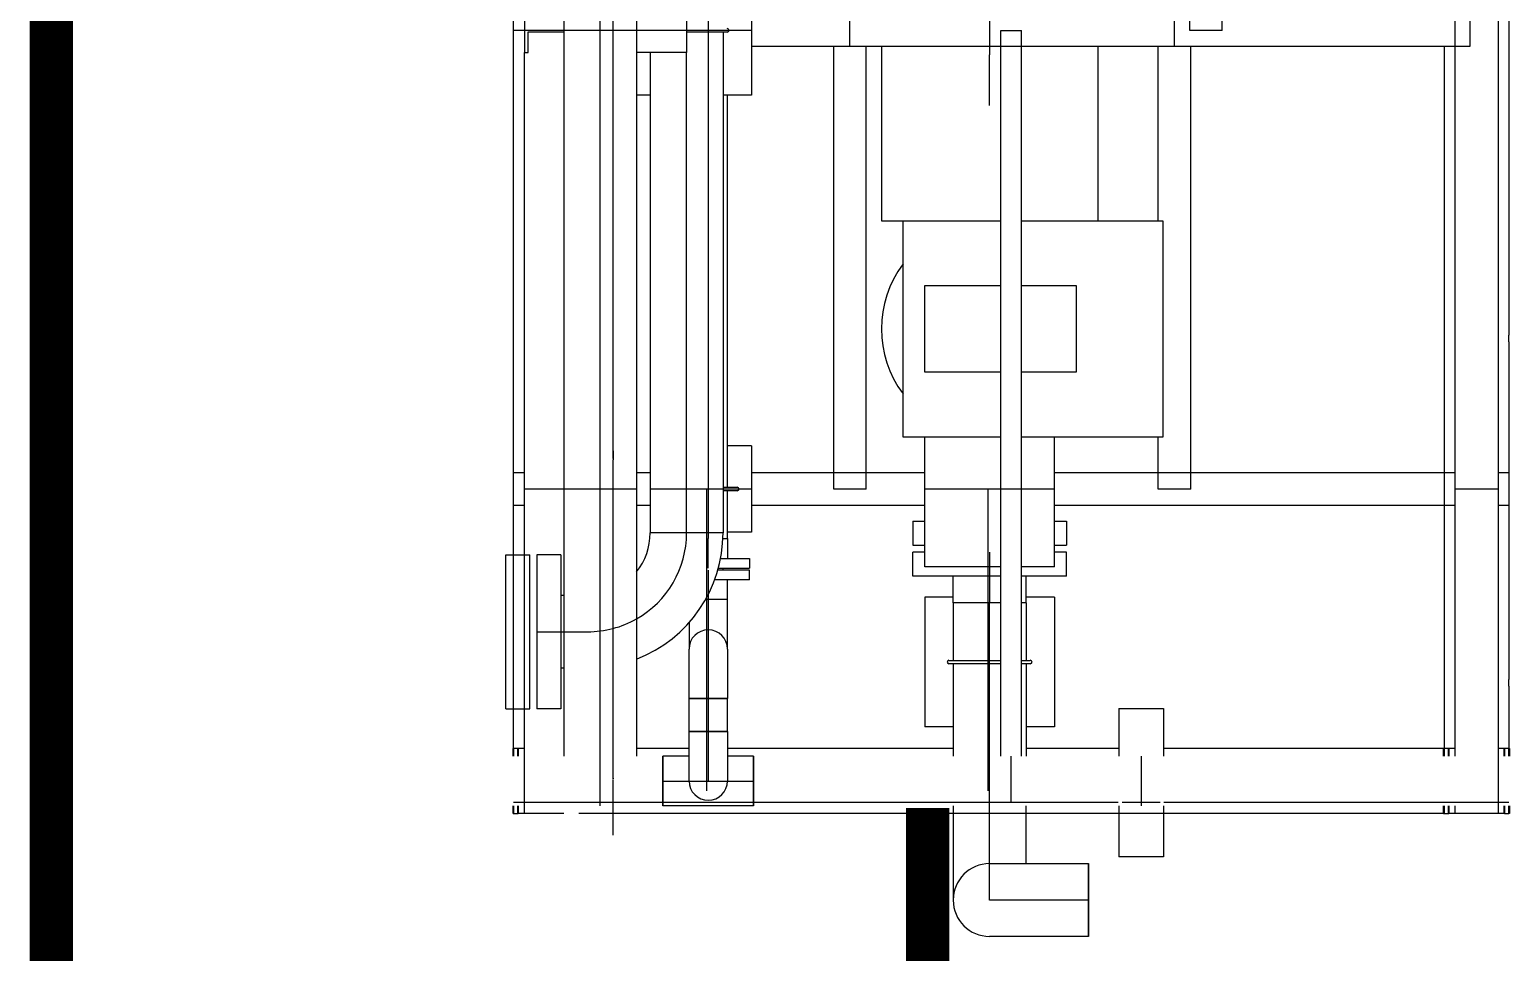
# Model space of a CAD drawing. Header units: inches. Extents: x 517790 to 538444, y 301815 to 302461.
# Drawn here: x 517876.851 to 517880.384, y 302335.717 to 302337.921 of the extents above; entities that cross this region are included whole.
import ezdxf

# ---------------------------------------------------------------- set-up
doc = ezdxf.new("R2010")
doc.units = ezdxf.units.IN
doc.header["$MEASUREMENT"] = 0
doc.layers.add('电气-接地设计-接地线', color=3, linetype='接地线')
doc.layers.add('硅胶总平面底图 工艺装置区', color=253, linetype='Continuous')
doc.styles.add('EESLTYPE', font='TXT.shx')
doc.linetypes.add('接地线', pattern='A,500,["/",EESLTYPE,S=200,R=0,X=0,Y=-100],-200,60,-200', length=960)

msp = doc.modelspace()

# ---------------------------------------------------------------- linework, layer by layer
at = {"layer": '电气-接地设计-接地线', "color": 1, "linetype": '接地线', "ltscale": 0.005, "const_width": 0.1033}
for points in [[(517876.9023, 302347.8488), (517876.9022, 302321.8926)], [(517878.995, 302334.1892), (517878.995, 302336.0626)]]:
    msp.add_lwpolyline(points, dxfattribs=at)
at = {"layer": '硅胶总平面底图 工艺装置区', "color": 253, "linetype": 'Continuous', "lineweight": -3}
for p, q in [((517878.2441, 302336.8971), (517878.2441, 302339.3295)), ((517878.1257, 302339.1428), (517878.1257, 302336.1857)), ((517878.2126, 302336.1857), (517878.2126, 302339.1428)), ((517878.2995, 302339.1428), (517878.2995, 302336.1857)), ((517879.6205, 302337.9194), (517879.6205, 302339.0716)), ((517879.698, 302337.9194), (517879.698, 302339.0716)), ((517878.8091, 302337.8807), (517878.8091, 302338.9941)), ((517880.2534, 302338.9113), (517880.2534, 302336.1857)), ((517880.3567, 302338.9113), (517880.3567, 302336.1857)), ((517880.3826, 302338.9113), (517880.3826, 302337.1915)), ((517878.4709, 302338.3191), (517878.4709, 302336.7057)), ((517879.1426, 302338.1881), (517879.1426, 302337.8609)), ((517878.5743, 302338.0744), (517878.5743, 302337.7644)), ((517878.0059, 302337.8662), (517878.0059, 302337.9727)), ((517878.0318, 302337.9727), (517878.0318, 302337.8662)), ((517878.4193, 302337.9727), (517878.4193, 302337.8662)), ((517879.5841, 302337.8807), (517879.5841, 302337.9582)), ((517880.2891, 302337.9582), (517880.2891, 302337.8807)), ((517878.5743, 302337.9194), (517878.0059, 302337.9194)), ((517878.0408, 302337.9158), (517878.1257, 302337.9158)), ((517878.0408, 302337.8662), (517878.0408, 302337.9158)), ((517878.5164, 302337.9153), (517878.4193, 302337.9153)), ((517878.5062, 302337.9153), (517878.5062, 302336.7193)), ((517879.1694, 302337.9194), (517879.219, 302337.9194)), ((517879.1694, 302336.1857), (517879.1694, 302337.9194)), ((517879.219, 302336.1857), (517879.219, 302337.9194)), ((517879.698, 302337.9194), (517879.6205, 302337.9194)), ((517880.2891, 302337.8807), (517878.5743, 302337.8807)), ((517878.7703, 302336.8236), (517878.7703, 302337.8807)), ((517878.8478, 302336.8236), (517878.8478, 302337.8807)), ((517878.8843, 302337.8807), (517878.8843, 302337.4648)), ((517879.4009, 302337.8807), (517879.4009, 302337.4648)), ((517879.5453, 302337.4648), (517879.5453, 302337.8807)), ((517879.6228, 302336.8236), (517879.6228, 302337.8807)), ((517880.2276, 302337.8807), (517880.2276, 302336.2041)), ((517878.0059, 302336.6669), (517878.0059, 302337.8662)), ((517878.0318, 302337.8662), (517878.0408, 302337.8662)), ((517878.0318, 302336.6669), (517878.0318, 302337.8662)), ((517878.4193, 302337.8662), (517878.2995, 302337.8662)), ((517878.3323, 302337.8662), (517878.3323, 302336.7193)), ((517878.4193, 302336.7193), (517878.4193, 302337.8662)), ((517879.1426, 302337.7396), (517879.1426, 302337.8609)), ((517878.3323, 302337.7644), (517878.2995, 302337.7644)), ((517878.5743, 302337.7644), (517878.5062, 302337.7644)), ((517878.5169, 302336.8283), (517878.5169, 302337.7644)), ((517878.8843, 302337.4648), (517879.1426, 302337.4648)), ((517878.9359, 302336.9481), (517878.9359, 302337.4648)), ((517879.1426, 302337.4648), (517879.1694, 302337.4648)), ((517879.219, 302337.4648), (517879.3492, 302337.4648)), ((517879.3492, 302337.4648), (517879.5559, 302337.4648)), ((517879.5559, 302337.4648), (517879.5559, 302336.9481)), ((517878.9876, 302337.3098), (517879.1694, 302337.3098)), ((517878.9876, 302337.1031), (517878.9876, 302337.3098)), ((517879.219, 302337.3098), (517879.3492, 302337.3098)), ((517879.3492, 302337.3098), (517879.3492, 302337.1031)), ((517880.3826, 302337.1757), (517880.3826, 302337.1915)), ((517880.3826, 302337.1757), (517880.3826, 302336.3692)), ((517879.1694, 302337.1031), (517878.9876, 302337.1031)), ((517879.3492, 302337.1031), (517879.219, 302337.1031)), ((517878.5743, 302336.9275), (517878.5169, 302336.9275)), ((517878.5743, 302336.9275), (517878.5743, 302336.7208)), ((517879.1694, 302336.9481), (517878.9359, 302336.9481)), ((517878.9876, 302336.6381), (517878.9876, 302336.9481)), ((517879.5559, 302336.9481), (517879.219, 302336.9481)), ((517879.2976, 302336.6381), (517879.2976, 302336.9481)), ((517879.5453, 302336.8236), (517879.5453, 302336.9481)), ((517878.2441, 302336.9152), (517878.2441, 302336.8938)), ((517878.2441, 302336.8577), (517878.2441, 302336.8938)), ((517878.2441, 302336.8938), (517878.2441, 302336.8938)), ((517878.0318, 302336.8624), (517878.0059, 302336.8624)), ((517878.0059, 302336.7849), (517878.0059, 302336.8624)), ((517878.2441, 302336.8364), (517878.2441, 302336.8577)), ((517878.2441, 302336.1318), (517878.2441, 302336.8545)), ((517878.3323, 302336.8624), (517878.2995, 302336.8624)), ((517878.9876, 302336.8624), (517878.5743, 302336.8624)), ((517880.2534, 302336.8624), (517879.2976, 302336.8624)), ((517880.3826, 302336.8624), (517880.3567, 302336.8624)), ((517880.3826, 302336.8624), (517880.3826, 302336.7849)), ((517878.2995, 302336.8236), (517878.0318, 302336.8236)), ((517878.5743, 302336.8236), (517878.3323, 302336.8236)), ((517878.4675, 302336.1029), (517878.4675, 302336.8236)), ((517878.5062, 302336.8283), (517878.5402, 302336.8283)), ((517878.5402, 302336.82), (517878.5062, 302336.82)), ((517878.5169, 302336.7057), (517878.5169, 302336.82)), ((517878.8478, 302336.8236), (517878.7703, 302336.8236)), ((517879.2976, 302336.8236), (517878.9876, 302336.8236)), ((517879.1391, 302336.1029), (517879.1391, 302336.8236)), ((517879.6228, 302336.8236), (517879.5453, 302336.8236)), ((517880.3567, 302336.8236), (517880.2534, 302336.8236)), ((517878.0318, 302336.7849), (517878.0059, 302336.7849)), ((517878.3323, 302336.7849), (517878.2995, 302336.7849)), ((517878.9876, 302336.7849), (517878.5743, 302336.7849)), ((517880.2534, 302336.7849), (517879.2976, 302336.7849)), ((517880.3826, 302336.7849), (517880.3567, 302336.7849)), ((517878.9589, 302336.7472), (517878.9876, 302336.7472)), ((517878.9589, 302336.7472), (517878.9589, 302336.6898)), ((517879.2976, 302336.7472), (517879.3263, 302336.7472)), ((517879.3263, 302336.7472), (517879.3263, 302336.6898)), ((517878.5062, 302336.7193), (517878.3323, 302336.7193)), ((517878.5062, 302336.7193), (517878.3323, 302336.7193)), ((517878.4193, 302336.7193), (517878.4193, 302336.7193)), ((517878.4193, 302336.7193), (517878.4193, 302336.7193)), ((517878.5743, 302336.7208), (517878.5169, 302336.7208)), ((517878.4709, 302336.6351), (517878.4709, 302336.7057)), ((517878.5059, 302336.7057), (517878.5169, 302336.7057)), ((517878.5059, 302336.7057), (517878.5169, 302336.7057)), ((517878.5169, 302336.7057), (517878.5169, 302336.6581)), ((517878.9589, 302336.6898), (517878.9876, 302336.6898)), ((517878.9876, 302336.6733), (517878.9589, 302336.6733)), ((517878.9589, 302336.6158), (517878.9589, 302336.6733)), ((517879.1426, 302336.6733), (517879.1426, 302336.6381)), ((517879.2976, 302336.6898), (517879.3263, 302336.6898)), ((517879.3263, 302336.6733), (517879.2976, 302336.6733)), ((517879.3263, 302336.6158), (517879.3263, 302336.6733)), ((517877.9878, 302336.4831), (517877.9878, 302336.6669)), ((517877.9878, 302336.6669), (517878.0452, 302336.6669)), ((517878.0059, 302336.2994), (517878.0059, 302336.6669)), ((517878.0318, 302336.2994), (517878.0318, 302336.6669)), ((517878.0452, 302336.4831), (517878.0452, 302336.6669)), ((517878.0618, 302336.6669), (517878.0618, 302336.4831)), ((517878.1192, 302336.6669), (517878.0618, 302336.6669)), ((517878.1192, 302336.6669), (517878.1192, 302336.4831)), ((517878.5003, 302336.6581), (517878.5693, 302336.6581)), ((517878.5693, 302336.6581), (517878.5693, 302336.6351)), ((517879.1426, 302336.6381), (517878.9876, 302336.6381)), ((517879.1694, 302336.6381), (517879.1426, 302336.6381)), ((517879.1426, 302336.6381), (517879.1426, 302336.552)), ((517879.2976, 302336.6381), (517879.219, 302336.6381)), ((517878.4709, 302336.6305), (517878.4709, 302336.5725)), ((517878.5693, 302336.6075), (517878.4862, 302336.6075)), ((517878.5693, 302336.6305), (517878.4937, 302336.6305)), ((517878.495, 302336.6351), (517878.5693, 302336.6351)), ((517878.5062, 302336.6305), (517878.5062, 302336.6351)), ((517878.5169, 302336.5599), (517878.5169, 302336.6075)), ((517878.5693, 302336.6075), (517878.5693, 302336.6305)), ((517879.1426, 302336.6158), (517878.9589, 302336.6158)), ((517879.0556, 302336.552), (517879.0556, 302336.6158)), ((517879.1694, 302336.6158), (517879.1426, 302336.6158)), ((517879.3263, 302336.6158), (517879.219, 302336.6158)), ((517879.2295, 302336.552), (517879.2295, 302336.6158)), ((517878.1257, 302336.5701), (517878.1192, 302336.5701)), ((517878.4709, 302336.5725), (517878.4709, 302336.5599)), ((517878.4709, 302336.5599), (517878.4641, 302336.5599)), ((517878.4709, 302336.5599), (517878.4641, 302336.5599)), ((517878.5169, 302336.5599), (517878.4709, 302336.5599)), ((517878.4709, 302336.5599), (517878.4709, 302336.5599)), ((517878.4709, 302336.5599), (517878.4709, 302336.5599)), ((517878.4709, 302336.5599), (517878.4709, 302336.4877)), ((517878.5169, 302336.5599), (517878.4709, 302336.5599)), ((517878.5169, 302336.4418), (517878.5169, 302336.5599)), ((517879.0556, 302336.5658), (517878.9876, 302336.5658)), ((517878.9876, 302336.5658), (517878.9876, 302336.2558)), ((517879.1694, 302336.552), (517879.0556, 302336.552)), ((517879.0556, 302336.552), (517879.0556, 302336.4149)), ((517879.1426, 302336.552), (517879.0556, 302336.552)), ((517879.1426, 302336.4149), (517879.1426, 302336.552)), ((517879.1694, 302336.552), (517879.1426, 302336.552)), ((517879.2295, 302336.552), (517879.219, 302336.552)), ((517879.2295, 302336.552), (517879.219, 302336.552)), ((517879.2976, 302336.5658), (517879.2295, 302336.5658)), ((517879.2295, 302336.552), (517879.2295, 302336.4149)), ((517879.2976, 302336.5658), (517879.2976, 302336.2558)), ((517878.425, 302336.5051), (517878.425, 302336.4418)), ((517877.9878, 302336.2994), (517877.9878, 302336.4831)), ((517878.0452, 302336.2994), (517878.0452, 302336.4831)), ((517878.0618, 302336.4831), (517878.1257, 302336.4831)), ((517878.0618, 302336.4831), (517878.0618, 302336.2994)), ((517878.1192, 302336.4831), (517878.1192, 302336.2994)), ((517878.1257, 302336.4831), (517878.183, 302336.4831)), ((517878.183, 302336.4831), (517878.1831, 302336.4831)), ((517878.1831, 302336.4831), (517878.1831, 302336.4831)), ((517878.4709, 302336.4877), (517878.4709, 302336.4418)), ((517878.425, 302336.3237), (517878.425, 302336.4418)), ((517878.4709, 302336.4418), (517878.4709, 302336.3237)), ((517878.5169, 302336.4418), (517878.5169, 302336.3237)), ((517878.1257, 302336.3962), (517878.1192, 302336.3962)), ((517879.0455, 302336.4149), (517879.1694, 302336.4149)), ((517879.1694, 302336.4067), (517879.0455, 302336.4067)), ((517879.0556, 302336.4067), (517879.0556, 302336.1857)), ((517879.1426, 302336.4067), (517879.1426, 302336.4149)), ((517879.1426, 302336.1857), (517879.1426, 302336.4067)), ((517879.219, 302336.4149), (517879.2397, 302336.4149)), ((517879.2397, 302336.4067), (517879.219, 302336.4067)), ((517879.2295, 302336.4067), (517879.2295, 302336.1857)), ((517880.3826, 302336.3535), (517880.3826, 302336.3692)), ((517878.5169, 302336.3237), (517878.425, 302336.3237)), ((517878.425, 302336.3237), (517878.5169, 302336.3237)), ((517878.425, 302336.2447), (517878.425, 302336.3237)), ((517878.4709, 302336.3237), (517878.4709, 302336.3237)), ((517878.4709, 302336.3237), (517878.4709, 302336.3237)), ((517878.4709, 302336.3237), (517878.4709, 302336.2447)), ((517878.5169, 302336.2447), (517878.5169, 302336.3237)), ((517880.3826, 302336.3535), (517880.3826, 302336.2041)), ((517877.9878, 302336.2994), (517878.0452, 302336.2994)), ((517878.0059, 302336.2041), (517878.0059, 302336.2994)), ((517878.0318, 302336.1857), (517878.0318, 302336.2994)), ((517878.1192, 302336.2994), (517878.0618, 302336.2994)), ((517879.451, 302336.3002), (517879.5575, 302336.3002)), ((517879.451, 302336.3002), (517879.451, 302336.1857)), ((517879.5575, 302336.3002), (517879.5575, 302336.1857)), ((517879.0556, 302336.2558), (517878.9876, 302336.2558)), ((517879.2976, 302336.2558), (517879.2295, 302336.2558)), ((517878.5169, 302336.2447), (517878.425, 302336.2447)), ((517878.425, 302336.1266), (517878.425, 302336.2447)), ((517878.425, 302336.2447), (517878.5169, 302336.2447)), ((517878.4709, 302336.2447), (517878.4709, 302336.2447)), ((517878.4709, 302336.2447), (517878.4709, 302336.2447)), ((517878.4709, 302336.2447), (517878.4709, 302336.1266)), ((517878.5169, 302336.2447), (517878.5169, 302336.1266)), ((517878.0049, 302336.1857), (517878.0049, 302336.2041)), ((517878.0049, 302336.1857), (517878.0049, 302336.2041)), ((517878.0049, 302336.2041), (517878.0059, 302336.2041)), ((517878.0049, 302336.2041), (517878.0059, 302336.2041)), ((517878.0059, 302336.2041), (517878.0059, 302336.1857)), ((517878.0163, 302336.2041), (517878.0059, 302336.2041)), ((517878.0163, 302336.2041), (517878.0173, 302336.2041)), ((517878.0163, 302336.2041), (517878.0173, 302336.2041)), ((517878.0163, 302336.1857), (517878.0163, 302336.2041)), ((517878.0173, 302336.2041), (517878.0173, 302336.1857)), ((517878.0173, 302336.2041), (517878.0173, 302336.1857)), ((517878.0318, 302336.2041), (517878.0173, 302336.2041)), ((517878.0318, 302336.0676), (517878.0318, 302336.1857)), ((517878.2126, 302336.0676), (517878.2126, 302336.1857)), ((517878.425, 302336.2041), (517878.2995, 302336.2041)), ((517878.3628, 302336.0676), (517878.3628, 302336.1857)), ((517878.3628, 302336.1857), (517878.3628, 302336.1266)), ((517878.425, 302336.1857), (517878.3628, 302336.1857)), ((517878.3628, 302336.1783), (517878.3628, 302336.1783)), ((517879.0556, 302336.2041), (517878.5169, 302336.2041)), ((517878.5791, 302336.1857), (517878.5169, 302336.1857)), ((517878.5791, 302336.1857), (517878.5791, 302336.1266)), ((517878.5791, 302336.0676), (517878.5791, 302336.1857)), ((517879.1426, 302336.0787), (517879.1426, 302336.1857)), ((517879.1942, 302336.075), (517879.1942, 302336.1857)), ((517879.451, 302336.2041), (517879.2295, 302336.2041)), ((517879.5042, 302336.1857), (517879.5042, 302336.0676)), ((517880.2265, 302336.2041), (517879.5575, 302336.2041)), ((517880.2265, 302336.1857), (517880.2265, 302336.2041)), ((517880.2265, 302336.2041), (517880.2265, 302336.1857)), ((517880.2265, 302336.2041), (517880.2276, 302336.2041)), ((517880.2265, 302336.2041), (517880.2276, 302336.2041)), ((517880.2379, 302336.2041), (517880.2276, 302336.2041)), ((517880.2276, 302336.2041), (517880.2276, 302336.1857)), ((517880.2379, 302336.2041), (517880.2389, 302336.2041)), ((517880.2379, 302336.2041), (517880.2389, 302336.2041)), ((517880.2379, 302336.1857), (517880.2379, 302336.2041)), ((517880.2389, 302336.2041), (517880.2389, 302336.1857)), ((517880.2389, 302336.1857), (517880.2389, 302336.2041)), ((517880.2534, 302336.2041), (517880.2389, 302336.2041)), ((517880.3712, 302336.2041), (517880.3567, 302336.2041)), ((517880.3567, 302336.1857), (517880.3567, 302336.0676)), ((517880.3712, 302336.1857), (517880.3712, 302336.2041)), ((517880.3712, 302336.2041), (517880.3712, 302336.1857)), ((517880.3712, 302336.2041), (517880.3722, 302336.2041)), ((517880.3722, 302336.2041), (517880.3712, 302336.2041)), ((517880.3826, 302336.2041), (517880.3722, 302336.2041)), ((517880.3722, 302336.2041), (517880.3722, 302336.1857)), ((517880.3826, 302336.2041), (517880.3836, 302336.2041)), ((517880.3836, 302336.2041), (517880.3826, 302336.2041)), ((517880.3826, 302336.1857), (517880.3826, 302336.2041)), ((517880.3836, 302336.2041), (517880.3836, 302336.1857)), ((517880.3836, 302336.1857), (517880.3836, 302336.2041)), ((517878.2441, 302336.1336), (517878.2441, 302336.1318)), ((517878.2441, 302336.129), (517878.2441, 302336.1307)), ((517878.2441, 302336.0368), (517878.2441, 302336.1307)), ((517878.3628, 302336.1266), (517878.425, 302336.1266)), ((517878.3628, 302336.1266), (517878.3628, 302336.1266)), ((517878.3628, 302336.1266), (517878.3628, 302336.0676)), ((517878.425, 302336.1266), (517878.5169, 302336.1266)), ((517878.5169, 302336.1266), (517878.5791, 302336.1266)), ((517878.579, 302336.1266), (517878.579, 302336.1266)), ((517878.5791, 302336.1266), (517878.579, 302336.1266)), ((517878.5791, 302336.1266), (517878.5791, 302336.0676)), ((517878.3628, 302336.075), (517878.0059, 302336.075)), ((517879.4497, 302336.075), (517878.3628, 302336.075)), ((517878.3628, 302336.075), (517878.3628, 302336.075)), ((517879.1426, 302336.0787), (517879.1426, 302336.0787)), ((517879.1426, 302336.0787), (517879.1426, 302336.0787)), ((517879.1426, 302336.0676), (517879.1426, 302336.0787)), ((517879.5498, 302336.075), (517879.4587, 302336.075)), ((517880.3826, 302336.075), (517879.5588, 302336.075)), ((517878.0049, 302336.0491), (517878.0049, 302336.0676)), ((517878.0049, 302336.0491), (517878.0049, 302336.0676)), ((517878.0059, 302336.0491), (517878.0049, 302336.0491)), ((517878.0049, 302336.0491), (517878.0059, 302336.0491)), ((517878.0059, 302336.0676), (517878.0059, 302336.0491)), ((517878.0059, 302336.0491), (517878.0163, 302336.0491)), ((517878.0163, 302336.0491), (517878.0163, 302336.0676)), ((517878.0173, 302336.0491), (517878.0163, 302336.0491)), ((517878.0163, 302336.0491), (517878.0173, 302336.0491)), ((517878.0173, 302336.0676), (517878.0173, 302336.0491)), ((517878.0173, 302336.0676), (517878.0173, 302336.0491)), ((517878.0318, 302336.0491), (517878.0173, 302336.0491)), ((517878.0318, 302336.0491), (517878.0173, 302336.0491)), ((517878.0318, 302336.0491), (517878.0318, 302336.0676)), ((517878.1257, 302336.0491), (517878.0318, 302336.0491)), ((517878.2995, 302336.0491), (517878.162, 302336.0491)), ((517878.2441, 302335.9975), (517878.2441, 302336.0368)), ((517879.0556, 302336.0491), (517878.2995, 302336.0491)), ((517878.5791, 302336.0676), (517878.3628, 302336.0676)), ((517879.0556, 302336.0676), (517879.0556, 302335.8425)), ((517879.2295, 302336.0491), (517879.0556, 302336.0491)), ((517879.1426, 302335.9294), (517879.1426, 302336.0676)), ((517879.2295, 302335.9294), (517879.2295, 302336.0676)), ((517879.451, 302336.0491), (517879.2295, 302336.0491)), ((517879.451, 302336.0676), (517879.451, 302335.9456)), ((517879.5575, 302336.0491), (517879.451, 302336.0491)), ((517879.5575, 302336.0676), (517879.5575, 302335.9456)), ((517880.2265, 302336.0491), (517879.5575, 302336.0491)), ((517880.2265, 302336.0491), (517880.2265, 302336.0676)), ((517880.2265, 302336.0676), (517880.2265, 302336.0491)), ((517880.2276, 302336.0491), (517880.2265, 302336.0491)), ((517880.2265, 302336.0491), (517880.2276, 302336.0491)), ((517880.2276, 302336.0676), (517880.2276, 302336.0491)), ((517880.2276, 302336.0491), (517880.2379, 302336.0491)), ((517880.2379, 302336.0491), (517880.2379, 302336.0676)), ((517880.2389, 302336.0491), (517880.2379, 302336.0491)), ((517880.2379, 302336.0491), (517880.2389, 302336.0491)), ((517880.2389, 302336.0676), (517880.2389, 302336.0491)), ((517880.2389, 302336.0491), (517880.2389, 302336.0676)), ((517880.2534, 302336.0491), (517880.2389, 302336.0491)), ((517880.2534, 302336.0491), (517880.2389, 302336.0491)), ((517880.2534, 302336.0676), (517880.2534, 302336.0491)), ((517880.3567, 302336.0491), (517880.2534, 302336.0491)), ((517880.3567, 302336.0676), (517880.3567, 302336.0491)), ((517880.3712, 302336.0491), (517880.3567, 302336.0491)), ((517880.3712, 302336.0491), (517880.3567, 302336.0491)), ((517880.3712, 302336.0491), (517880.3712, 302336.0676)), ((517880.3712, 302336.0676), (517880.3712, 302336.0491)), ((517880.3722, 302336.0491), (517880.3712, 302336.0491)), ((517880.3722, 302336.0491), (517880.3712, 302336.0491)), ((517880.3722, 302336.0676), (517880.3722, 302336.0491)), ((517880.3722, 302336.0491), (517880.3826, 302336.0491)), ((517880.3826, 302336.0491), (517880.3826, 302336.0676)), ((517880.3836, 302336.0491), (517880.3826, 302336.0491)), ((517880.3836, 302336.0491), (517880.3826, 302336.0491)), ((517880.3836, 302336.0676), (517880.3836, 302336.0491)), ((517880.3836, 302336.0491), (517880.3836, 302336.0676)), ((517879.5575, 302335.9456), (517879.451, 302335.9456)), ((517879.1426, 302335.9294), (517879.3788, 302335.9294)), ((517879.1426, 302335.8425), (517879.1426, 302335.9294)), ((517879.3788, 302335.9294), (517879.3788, 302335.7555)), ((517879.3788, 302335.7555), (517879.3788, 302335.9294)), ((517879.3788, 302335.8425), (517879.1426, 302335.8425)), ((517879.3788, 302335.8425), (517879.3788, 302335.8425)), ((517879.3788, 302335.8425), (517879.3788, 302335.8425)), ((517879.3788, 302335.7555), (517879.1426, 302335.7555))]:
    msp.add_line(p, q, dxfattribs=at)
for centre, radius, start, end in [((517878.5164, 302337.9194), 0.00413, 270, 90), ((517879.1426, 302337.2065), 0.2583, 143.1301, 216.8699), ((517878.5402, 302336.8241), 0.00413, 270, 90), ((517878.183, 302336.7193), 0.2362, 299.5488, 0), ((517878.183, 302336.7193), 0.3232, 291.13, 0), ((517878.183, 302336.7193), 0.1493, 321.2966, 0), ((517878.183, 302336.7193), 0.2362, 270, 299.5488), ((517878.4709, 302336.4418), 0.0459, 0, 180), ((517878.4709, 302336.4418), 0.0459, 0, 180), ((517879.0455, 302336.4108), 0.00413, 90, 270), ((517879.2397, 302336.4108), 0.00413, 270, 90), ((517878.4709, 302336.1266), 0.0459, 180, 0), ((517878.4709, 302336.1266), 0.0459, 180, 0), ((517879.1426, 302335.8425), 0.0869, 90, 270), ((517879.1426, 302335.8425), 0.0869, 90, 270)]:
    msp.add_arc(centre, radius, start, end, dxfattribs=at)

doc.saveas('drawing.dxf')
